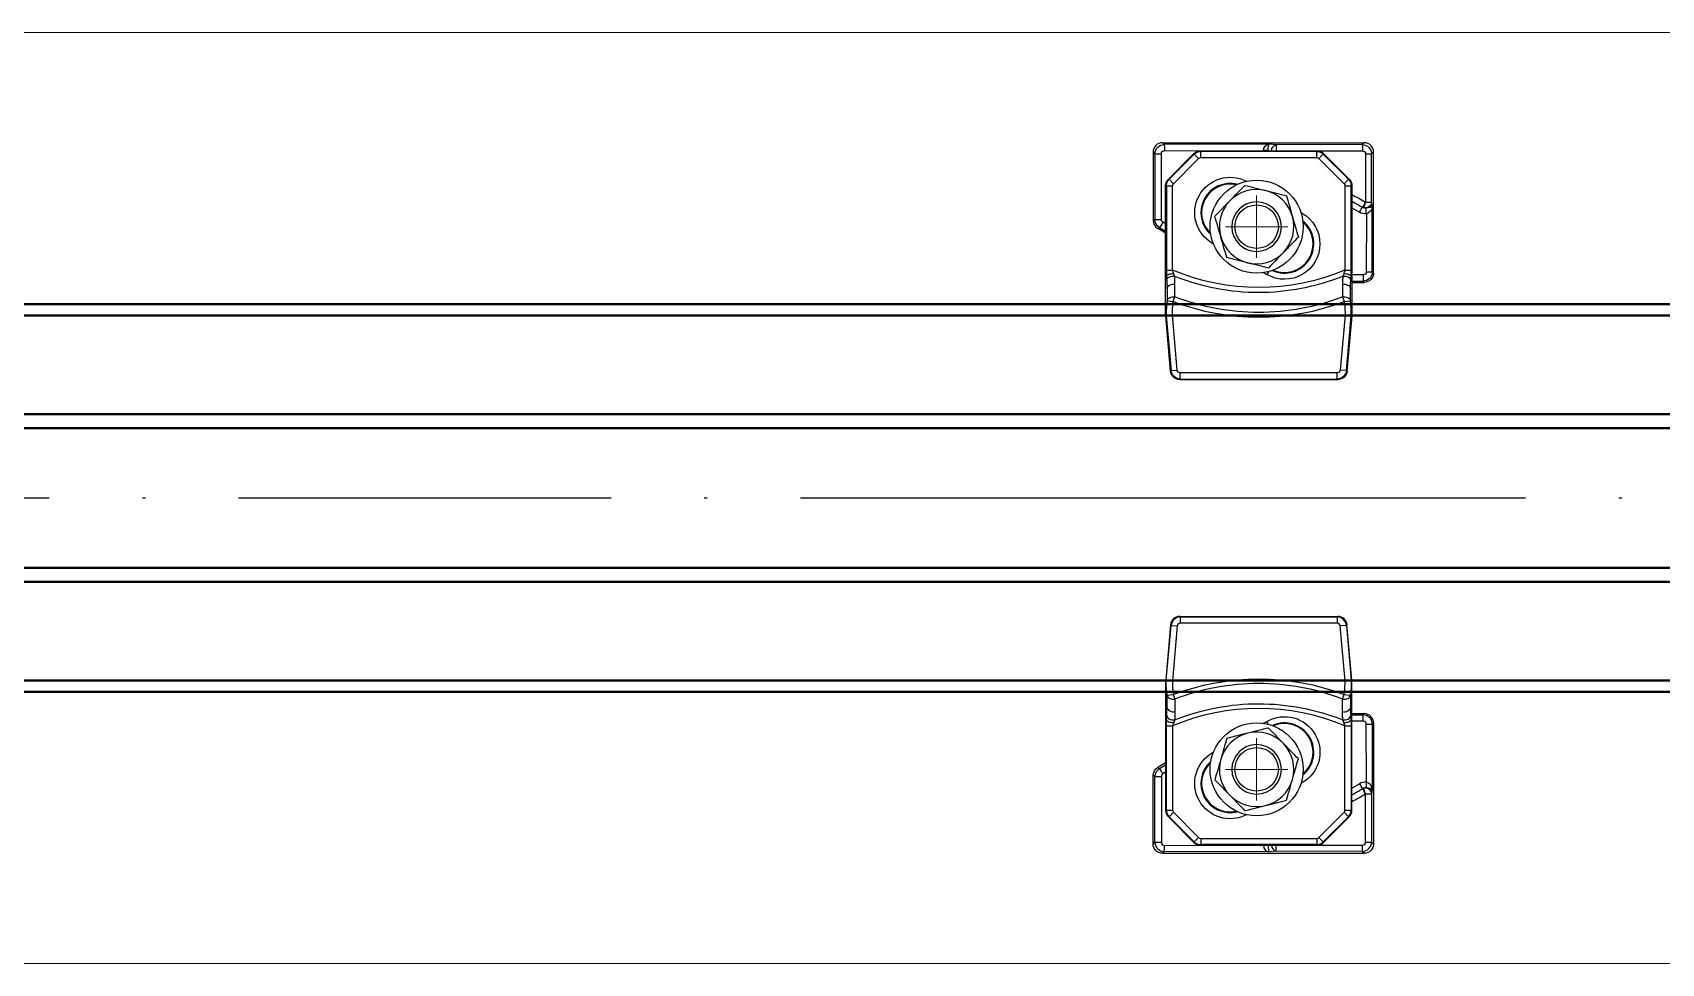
# Model space of a CAD drawing. Header units: centimetres. Extents: x 470464 to 524273, y 49611 to 59074.
# Drawn here: x 489092.3 to 489144.8, y 54392.6 to 54422.6 of the extents above; entities that cross this region are included whole.
import ezdxf

# ---------------------------------------------------------------- set-up
doc = ezdxf.new("R2010")
doc.units = ezdxf.units.CM
doc.header["$MEASUREMENT"] = 0
for name, pattern in [('1244_Aselsan_MIUM_3000$0$ACAD_ISO10W100', [18, 12, -3, 0, -3]), ('ACAD_ISO08W100', [36, 24, -3, 6, -3]), ('CHAIN', [0.3543, 0.2362, -0.0295, 0.0591, -0.0295]), ('XKITLINE00', [0])]:
    doc.linetypes.add(name, pattern=pattern)
for name, color, linetype, lineweight in [('1', 7, 'Continuous', 25), ('AAA_EKSEN', 1, 'ACAD_ISO08W100', 9), ('S-COLS-CONC', 4, 'Continuous', 40)]:
    doc.layers.add(name, color=color, linetype=linetype, lineweight=lineweight)

# ---------------------------------------------------------------- blocks, each defined once
blk = doc.blocks.new('K')
at = {"color": 2, "linetype": 'XKITLINE00', "lineweight": 0}
for p, q in [((487399.746, 45922.563), (489128.412, 45922.563)), ((489128.412, 45922.563), (489199.746, 45922.563)), ((487399.746, 45892.563), (489128.412, 45892.563)), ((489128.412, 45892.563), (489199.746, 45892.563))]:
    blk.add_line(p, q, dxfattribs=at)
at = {"color": 2, "linetype": '1244_Aselsan_MIUM_3000$0$ACAD_ISO10W100'}
for p, q in [((485623.746, 45907.563), (489128.412, 45907.563)), ((489128.412, 45907.563), (489228.2, 45907.563))]:
    blk.add_line(p, q, dxfattribs=at)
at = {"layer": '1', "color": 2, "linetype": 'Continuous'}
for p, q in [((489128.412, 45918.714), (489128.47, 45918.655)), ((489128.412, 45918.714), (489128.412, 45916.504)), ((489128.711, 45919.013), (489135.213, 45919.013)), ((489128.769, 45918.955), (489128.711, 45919.013)), ((489132.145, 45918.965), (489128.769, 45918.955)), ((489128.776, 45918.756), (489131.963, 45918.766)), ((489128.902, 45917.843), (489129.726, 45918.667)), ((489129.726, 45918.668), (489129.736, 45918.645)), ((489129.947, 45918.732), (489129.938, 45918.755)), ((489129.938, 45918.755), (489133.69, 45918.755)), ((489133.681, 45918.732), (489129.947, 45918.732)), ((489129.947, 45918.533), (489129.947, 45918.732)), ((489132.373, 45918.942), (489132.145, 45918.965)), ((489135.151, 45918.951), (489132.373, 45918.942)), ((489133.69, 45918.755), (489133.681, 45918.732)), ((489133.681, 45918.533), (489133.681, 45918.732)), ((489133.759, 45918.747), (489135.158, 45918.751)), ((489133.892, 45918.645), (489133.902, 45918.668)), ((489133.902, 45918.667), (489134.726, 45917.843)), ((489135.213, 45919.013), (489135.151, 45918.951)), ((489135.45, 45918.652), (489135.512, 45918.714)), ((489135.512, 45914.811), (489135.512, 45918.714)), ((489128.47, 45918.655), (489128.471, 45916.538)), ((489128.677, 45916.539), (489128.676, 45918.656)), ((489129.736, 45918.645), (489128.925, 45917.833)), ((489129.065, 45917.692), (489129.877, 45918.504)), ((489129.877, 45918.504), (489129.736, 45918.645)), ((489129.947, 45918.533), (489133.681, 45918.533)), ((489133.751, 45918.504), (489133.892, 45918.645)), ((489133.751, 45918.504), (489134.563, 45917.692)), ((489134.703, 45917.833), (489133.892, 45918.645)), ((489135.258, 45918.652), (489135.258, 45917.094)), ((489135.258, 45918.652), (489135.45, 45918.652)), ((489135.45, 45917.094), (489135.45, 45918.652)), ((489128.814, 45917.631), (489128.837, 45917.622)), ((489128.814, 45914.709), (489128.814, 45917.631)), ((489128.837, 45917.622), (489128.837, 45914.908)), ((489128.837, 45917.622), (489129.036, 45917.622)), ((489128.925, 45917.833), (489128.902, 45917.843)), ((489129.065, 45917.692), (489128.925, 45917.833)), ((489129.036, 45914.908), (489129.036, 45917.622)), ((489134.563, 45917.692), (489134.703, 45917.833)), ((489134.592, 45917.622), (489134.791, 45917.622)), ((489134.592, 45917.622), (489134.592, 45914.908)), ((489134.726, 45917.843), (489134.703, 45917.833)), ((489134.791, 45917.622), (489134.814, 45917.631)), ((489134.791, 45914.908), (489134.791, 45917.622)), ((489134.814, 45917.631), (489134.814, 45914.709)), ((489135.258, 45917.094), (489135.45, 45917.094)), ((489135.473, 45916.976), (489135.45, 45917.094)), ((489133.212, 45916.744), (489133.174, 45916.766)), ((489133.191, 45916.708), (489133.212, 45916.744)), ((489134.814, 45916.911), (489135.059, 45916.771)), ((489135.281, 45916.72), (489135.28, 45914.852)), ((489135.472, 45914.851), (489135.473, 45916.976)), ((489128.471, 45916.538), (489128.412, 45916.504)), ((489128.561, 45916.246), (489128.619, 45916.28)), ((489128.814, 45916.099), (489128.561, 45916.246)), ((489128.619, 45916.28), (489128.814, 45916.166)), ((489128.814, 45916.402), (489128.727, 45916.453)), ((489130.324, 45915.767), (489130.338, 45915.79)), ((489130.324, 45915.767), (489130.353, 45915.751)), ((489128.841, 45914.709), (489128.814, 45914.709)), ((489128.837, 45914.908), (489129.036, 45914.908)), ((489131.968, 45914.824), (489132.075, 45914.762)), ((489132.129, 45914.857), (489132.075, 45914.762)), ((489134.592, 45914.908), (489134.791, 45914.908)), ((489134.787, 45914.709), (489134.814, 45914.709)), ((489135.18, 45914.753), (489134.814, 45914.754)), ((489134.814, 45914.554), (489135.173, 45914.553)), ((489134.814, 45914.513), (489135.213, 45914.513)), ((489135.173, 45914.553), (489135.213, 45914.513)), ((489135.512, 45914.811), (489135.472, 45914.851)), ((489128.814, 45913.826), (489128.814, 45914.326)), ((489128.86, 45914.321), (489128.814, 45914.326)), ((489129.057, 45913.899), (489129.112, 45914.044)), ((489134.516, 45914.044), (489134.571, 45913.899)), ((489134.768, 45914.321), (489134.814, 45914.326)), ((489134.814, 45914.326), (489134.814, 45913.826)), ((489128.848, 45913.822), (489128.814, 45913.826)), ((489128.971, 45911.651), (489128.815, 45913.432)), ((489128.833, 45913.46), (489129.032, 45913.459)), ((489128.834, 45913.433), (489129.033, 45913.45)), ((489128.834, 45913.433), (489128.988, 45911.67)), ((489128.859, 45913.92), (489128.848, 45913.822)), ((489128.848, 45913.822), (489129.047, 45913.802)), ((489128.859, 45913.92), (489129.057, 45913.899)), ((489129.187, 45911.687), (489129.033, 45913.45)), ((489129.047, 45913.802), (489129.057, 45913.899)), ((489134.595, 45913.45), (489134.441, 45911.687)), ((489134.571, 45913.899), (489134.769, 45913.92)), ((489134.571, 45913.899), (489134.581, 45913.802)), ((489134.581, 45913.802), (489134.78, 45913.822)), ((489134.794, 45913.433), (489134.595, 45913.45)), ((489134.596, 45913.459), (489134.795, 45913.46)), ((489134.64, 45911.67), (489134.794, 45913.433)), ((489134.813, 45913.432), (489134.657, 45911.651)), ((489134.78, 45913.822), (489134.769, 45913.92)), ((489134.78, 45913.822), (489134.814, 45913.826)), ((489128.988, 45911.67), (489128.971, 45911.651)), ((489128.988, 45911.67), (489129.187, 45911.687)), ((489129.269, 45911.378), (489129.286, 45911.397)), ((489129.269, 45911.378), (489134.359, 45911.378)), ((489134.342, 45911.596), (489129.286, 45911.596)), ((489129.286, 45911.397), (489129.286, 45911.596)), ((489129.286, 45911.397), (489134.342, 45911.397)), ((489134.342, 45911.397), (489134.342, 45911.596)), ((489134.342, 45911.397), (489134.359, 45911.378)), ((489134.64, 45911.67), (489134.441, 45911.687)), ((489134.657, 45911.651), (489134.64, 45911.67)), ((489128.971, 45903.474), (489128.815, 45901.693)), ((489128.834, 45901.692), (489128.988, 45903.455)), ((489128.988, 45903.455), (489128.971, 45903.474)), ((489128.988, 45903.455), (489129.187, 45903.438)), ((489129.269, 45903.747), (489129.286, 45903.728)), ((489129.269, 45903.747), (489134.359, 45903.747)), ((489129.286, 45903.728), (489129.286, 45903.529)), ((489129.286, 45903.728), (489134.342, 45903.728)), ((489134.342, 45903.529), (489129.286, 45903.529)), ((489134.342, 45903.728), (489134.359, 45903.747)), ((489134.342, 45903.728), (489134.342, 45903.529)), ((489134.64, 45903.455), (489134.441, 45903.438)), ((489134.657, 45903.474), (489134.64, 45903.455)), ((489134.64, 45903.455), (489134.794, 45901.692)), ((489134.813, 45901.693), (489134.657, 45903.474)), ((489129.187, 45903.438), (489129.033, 45901.675)), ((489134.595, 45901.675), (489134.441, 45903.438)), ((489128.833, 45901.665), (489129.032, 45901.666)), ((489128.834, 45901.692), (489129.033, 45901.675)), ((489134.794, 45901.692), (489134.595, 45901.675)), ((489134.596, 45901.666), (489134.795, 45901.665)), ((489128.848, 45901.303), (489128.814, 45901.299)), ((489128.814, 45901.299), (489128.814, 45900.799)), ((489128.848, 45901.303), (489129.047, 45901.323)), ((489128.859, 45901.205), (489128.848, 45901.303)), ((489128.859, 45901.205), (489129.057, 45901.226)), ((489129.047, 45901.323), (489129.057, 45901.226)), ((489129.057, 45901.226), (489129.112, 45901.081)), ((489134.516, 45901.081), (489134.571, 45901.226)), ((489134.571, 45901.226), (489134.581, 45901.323)), ((489134.571, 45901.226), (489134.769, 45901.205)), ((489134.581, 45901.323), (489134.78, 45901.303)), ((489134.78, 45901.303), (489134.769, 45901.205)), ((489134.78, 45901.303), (489134.814, 45901.299)), ((489134.814, 45900.799), (489134.814, 45901.299)), ((489128.86, 45900.804), (489128.814, 45900.799)), ((489128.814, 45900.416), (489128.814, 45897.494)), ((489128.841, 45900.416), (489128.814, 45900.416)), ((489131.968, 45900.301), (489132.075, 45900.363)), ((489132.129, 45900.268), (489132.075, 45900.363)), ((489134.768, 45900.804), (489134.814, 45900.799)), ((489134.787, 45900.416), (489134.814, 45900.416)), ((489134.814, 45900.613), (489135.213, 45900.613)), ((489134.814, 45900.571), (489135.173, 45900.573)), ((489134.814, 45897.494), (489134.814, 45900.416)), ((489135.18, 45900.372), (489134.814, 45900.371)), ((489135.173, 45900.573), (489135.213, 45900.613)), ((489135.512, 45900.314), (489135.472, 45900.274)), ((489135.512, 45900.314), (489135.512, 45896.411)), ((489128.837, 45897.503), (489128.837, 45900.217)), ((489128.837, 45900.217), (489129.036, 45900.217)), ((489129.036, 45900.217), (489129.036, 45897.503)), ((489134.592, 45900.217), (489134.791, 45900.217)), ((489134.592, 45897.503), (489134.592, 45900.217)), ((489134.791, 45900.217), (489134.791, 45897.503)), ((489135.281, 45898.405), (489135.28, 45900.273)), ((489135.472, 45900.274), (489135.473, 45898.149)), ((489130.324, 45899.358), (489130.353, 45899.374)), ((489130.324, 45899.358), (489130.338, 45899.335)), ((489128.814, 45899.026), (489128.561, 45898.879)), ((489128.561, 45898.879), (489128.619, 45898.845)), ((489128.619, 45898.845), (489128.814, 45898.959)), ((489128.814, 45898.723), (489128.727, 45898.672)), ((489128.471, 45898.587), (489128.412, 45898.621)), ((489128.412, 45896.411), (489128.412, 45898.621)), ((489128.47, 45896.47), (489128.471, 45898.587)), ((489128.677, 45898.586), (489128.676, 45896.469)), ((489133.212, 45898.381), (489133.174, 45898.359)), ((489133.191, 45898.418), (489133.212, 45898.381)), ((489134.814, 45898.214), (489135.059, 45898.354)), ((489135.258, 45898.031), (489135.45, 45898.031)), ((489135.258, 45896.473), (489135.258, 45898.031)), ((489135.473, 45898.149), (489135.45, 45898.031)), ((489135.45, 45898.031), (489135.45, 45896.473)), ((489128.814, 45897.494), (489128.837, 45897.503)), ((489128.837, 45897.503), (489129.036, 45897.503)), ((489128.925, 45897.292), (489128.902, 45897.282)), ((489128.902, 45897.282), (489129.726, 45896.458)), ((489129.065, 45897.433), (489128.925, 45897.292)), ((489129.736, 45896.48), (489128.925, 45897.292)), ((489129.065, 45897.433), (489129.877, 45896.621)), ((489133.751, 45896.621), (489134.563, 45897.433)), ((489134.703, 45897.292), (489133.892, 45896.48)), ((489133.902, 45896.458), (489134.726, 45897.282)), ((489134.563, 45897.433), (489134.703, 45897.292)), ((489134.592, 45897.503), (489134.791, 45897.503)), ((489134.726, 45897.282), (489134.703, 45897.292)), ((489134.791, 45897.503), (489134.814, 45897.494)), ((489128.412, 45896.411), (489128.47, 45896.47)), ((489128.769, 45896.17), (489128.711, 45896.113)), ((489128.711, 45896.113), (489135.213, 45896.113)), ((489132.145, 45896.16), (489128.769, 45896.17)), ((489128.776, 45896.369), (489131.963, 45896.359)), ((489129.726, 45896.457), (489129.736, 45896.48)), ((489129.877, 45896.621), (489129.736, 45896.48)), ((489129.947, 45896.393), (489129.938, 45896.37)), ((489129.938, 45896.37), (489133.69, 45896.37)), ((489129.947, 45896.592), (489133.681, 45896.592)), ((489129.947, 45896.592), (489129.947, 45896.393)), ((489133.681, 45896.393), (489129.947, 45896.393)), ((489132.373, 45896.183), (489132.145, 45896.16)), ((489135.151, 45896.174), (489132.373, 45896.183)), ((489133.681, 45896.592), (489133.681, 45896.393)), ((489133.69, 45896.37), (489133.681, 45896.393)), ((489133.751, 45896.621), (489133.892, 45896.48)), ((489133.759, 45896.378), (489135.158, 45896.374)), ((489133.892, 45896.48), (489133.902, 45896.457)), ((489135.213, 45896.113), (489135.151, 45896.174)), ((489135.258, 45896.473), (489135.45, 45896.473)), ((489135.45, 45896.473), (489135.512, 45896.411))]:
    blk.add_line(p, q, dxfattribs=at)
for centre, radius in [((489131.746, 45916.307), 1.5), ((489131.746, 45916.307), 0.7), ((489131.746, 45898.818), 1.5), ((489131.746, 45898.818), 0.7)]:
    blk.add_circle(centre, radius, dxfattribs=at)
at = {"layer": '1', "color": 2, "linetype": 'Continuous', "extrusion": (0, 0, -1)}
for centre in [(-489131.746, 45916.307), (-489131.746, 45898.818)]:
    blk.add_circle(centre, 0.8, dxfattribs=at)
for centre, start, end in [((-489130.893, 45916.758), 299.8539, 117.4717), ((-489132.644, 45915.753), 119.8539, 299.8539), ((-489132.644, 45899.372), 60.1461, 240.1461), ((-489130.893, 45898.367), 242.5283, 60.1461)]:
    blk.add_arc(centre, 1.142, start, end, dxfattribs=at)
at = {"layer": '1', "color": 2, "linetype": 'Continuous'}
for centre, radius, start, end in [((489130.893, 45916.758), 0.943, 75.8258, 228.463), ((489130.893, 45916.758), 0.92, 77.6089, 226.677), ((489131.746, 45916.307), 1.2, 136, 196), ((489131.746, 45916.307), 1.2, 76, 136), ((489131.746, 45916.307), 1.2, 16, 76), ((489131.746, 45916.307), 1.2, 316, 16), ((489132.644, 45915.753), 0.943, 245.4674, 51.1742), ((489132.644, 45915.753), 0.92, 246.9271, 49.7145), ((489131.746, 45916.307), 1.2, 196, 256), ((489131.746, 45916.307), 1.2, 256, 316), ((489132.644, 45899.372), 0.943, 308.8258, 114.5326), ((489131.746, 45898.818), 1.2, 104, 164), ((489131.746, 45898.818), 1.2, 44, 104), ((489132.644, 45899.372), 0.92, 310.2855, 113.0729), ((489131.746, 45898.818), 1.2, 344, 44), ((489130.893, 45898.367), 0.943, 131.537, 284.1742), ((489130.893, 45898.367), 0.92, 133.323, 282.3911), ((489131.746, 45898.818), 1.2, 164, 224), ((489131.746, 45898.818), 1.2, 284, 344), ((489131.746, 45898.818), 1.2, 224, 284)]:
    blk.add_arc(centre, radius, start, end, dxfattribs=at)
for centre, major_axis, ratio, start_param, end_param in [((489128.713, 45918.711), (-0.214, 0.214), 0.992433, 5.501585, 7.064785), ((489135.211, 45918.711), (-0.214, -0.214), 0.992433, 2.359993, 3.923193), ((489128.713, 45916.506), (-0.261, -0.15), 0.994945, 5.763279, 6.803091), ((489131.814, 45922.456), (0, -9.067), 0.918737, 5.945855, 6.620515), ((489129.27, 45903.446), (-0.204, 0.222), 0.995811, 5.544902, 7.021469), ((489129.287, 45903.428), (-0.221, -0.203), 0.997694, 3.974105, 5.450673), ((489129.287, 45903.428), (0.068, -0.0742), 0.993033, 2.403309, 3.879876), ((489134.341, 45903.428), (-0.221, 0.203), 0.997694, 3.974105, 5.450673), ((489134.341, 45903.428), (-0.068, -0.0742), 0.993033, 2.403309, 3.879876), ((489134.358, 45903.446), (-0.204, -0.222), 0.995811, 2.403309, 3.879876), ((489129.057, 45901.226), (-0.2, -0.001), 0.752836, 0.132804, 1.847295), ((489131.814, 45892.376), (0, 8.405), 0.918737, 5.915201, 6.65117), ((489134.571, 45901.226), (-0.2, 0.001), 0.752836, 1.294298, 3.008789), ((489129.04, 45900.416), (-0.2, 0.008), 0.422896, 0.096328, 1.761115), ((489129.047, 45900.557), (-0.199, 0.014), 0.74106, 0.130215, 1.915333), ((489129.059, 45900.825), (-0.2, -0.001), 0.752479, 0.132721, 1.852962), ((489134.569, 45900.825), (-0.2, 0.001), 0.752479, 1.288631, 3.008872), ((489134.581, 45900.557), (-0.199, -0.014), 0.74106, 1.22626, 3.011378), ((489134.588, 45900.416), (-0.2, -0.008), 0.422896, 1.380478, 3.045264), ((489135.173, 45900.373), (-0.001, 0.2), 0.034627, 4.708031, 6.195866), ((489135.172, 45900.273), (-0.267, 0.138), 0.998031, 3.623062, 5.186262), ((489135.179, 45900.272), (-0.0819, -0.0592), 0.989251, 2.52068, 4.08388), ((489135.211, 45900.311), (-0.214, -0.214), 0.992433, 2.359993, 3.923193), ((489135.273, 45900.274), (0.2, 0), 0.004269, 4.747034, 6.195918), ((489128.77, 45898.586), (-0.128, -0.271), 0.997202, 4.110755, 5.150568), ((489128.72, 45898.673), (-0.101, 0.173), 0.027764, 4.691233, 6.195885), ((489128.67, 45898.587), (-0.2, 0), 0.004243, 0.087267, 1.605444), ((489128.777, 45898.586), (-0.0667, 0.0748), 0.997721, 6.084759, 7.124571), ((489135.232, 45897.968), (-0.115, -0.426), 0.905428, 3.310168, 3.875491), ((489135.066, 45898.353), (-0.099, 0.174), 0.027964, 1.549906, 2.758993), ((489135.239, 45897.967), (-0.061, -0.253), 0.768803, 3.289543, 3.701099), ((489135.251, 45898.031), (-0.196, 0.038), 0.907507, 3.350606, 5.211047), ((489135.251, 45898.031), (-0.071, 0.187), 0.032625, 4.699988, 5.905162), ((489135.288, 45898.405), (0.016, 0.199), 0.034866, 1.569261, 2.70958), ((489135.274, 45898.149), (-0.201, 0.012), 0.369521, 3.302192, 4.751077), ((489135.274, 45898.149), (-0.042, 0.256), 0.76271, 4.58737, 6.036255), ((489082.003, 45868.006), (-148.546, -84.96), 0.001169, 1.933599, 1.936064), ((489082.009, 45868.005), (-148.541, -84.962), 0.002337, 1.9329, 1.936067), ((489135.246, 45898.029), (-0.099, 0.174), 0.030283, 4.695034, 5.900559), ((489129.115, 45897.494), (-0.278, -0.115), 0.997326, 5.892062, 6.674309), ((489129.137, 45897.503), (-0.115, 0.277), 0.998522, 1.179673, 1.96192), ((489129.137, 45897.503), (-0.0928, -0.0384), 0.995546, 5.892062, 6.674309), ((489134.491, 45897.503), (0.0928, -0.0384), 0.995546, 5.892062, 6.674309), ((489134.491, 45897.503), (-0.115, -0.277), 0.998522, 1.179673, 1.96192), ((489134.513, 45897.494), (-0.278, 0.115), 0.997326, 2.750469, 3.532716), ((489128.669, 45896.47), (-0.2, 0), 0.004243, 0.087267, 1.605444), ((489128.769, 45896.47), (-0.175, 0.243), 0.996422, 0.949848, 2.513048), ((489128.776, 45896.469), (-0.0469, -0.0889), 0.994028, 5.200197, 6.763397), ((489128.769, 45896.37), (-0.001, -0.2), 0.034652, 0.087319, 1.566648), ((489129.939, 45896.671), (-0.115, -0.278), 0.997326, 5.892062, 6.674309), ((489129.948, 45896.692), (-0.277, 0.115), 0.998522, 1.179673, 1.96192), ((489129.948, 45896.692), (0.0384, 0.0928), 0.995546, 2.750469, 3.532716), ((489132.481, 45896.394), (-0.516, -0.056), 0.770786, 6.203754, 6.230389), ((489131.97, 45896.358), (-0.2, -0.008), 0.005639, 3.866293, 4.746837), ((489132.145, 45896.359), (-0.076, 0.188), 0.878606, 1.230281, 2.70961), ((489132.145, 45896.359), (-0.003, 0.201), 0.124494, 1.540952, 3.020281), ((489132.373, 45896.382), (0.02, -0.199), 0.74823, 4.69971, 6.151435), ((489132.373, 45896.382), (0.001, 0.2), 0.034899, 3.228912, 4.651252), ((489133.68, 45896.692), (0.0384, -0.0928), 0.995546, 5.892062, 6.674309), ((489133.68, 45896.692), (-0.277, -0.115), 0.998522, 1.179673, 1.96192), ((489133.689, 45896.671), (-0.115, 0.278), 0.997326, 2.750469, 3.532716), ((489135.15, 45896.474), (-0.266, -0.139), 0.998207, 1.09196, 2.65516), ((489135.151, 45896.374), (0.001, 0.2), 0.034899, 3.228912, 4.712496), ((489135.157, 45896.474), (-0.0807, 0.0609), 0.988978, 2.219923, 3.783123)]:
    blk.add_ellipse(centre, major_axis=major_axis, ratio=ratio, start_param=start_param, end_param=end_param, dxfattribs=at)
at = {"layer": '1', "color": 2, "linetype": 'Continuous', "extrusion": (0, 0, -1)}
for centre, major_axis, ratio, start_param, end_param in [((489128.769, 45918.655), (-0.175, -0.243), 0.996422, 0.949848, 2.513048), ((489128.776, 45918.656), (-0.0469, 0.0889), 0.994028, 5.200197, 6.763397), ((489128.769, 45918.755), (-0.001, 0.2), 0.034652, 0.087319, 1.566648), ((489129.939, 45918.455), (-0.115, 0.278), 0.997326, 5.892062, 6.674309), ((489129.948, 45918.433), (-0.277, -0.115), 0.998522, 1.179673, 1.96192), ((489132.145, 45918.766), (-0.076, -0.188), 0.878606, 1.230281, 2.70961), ((489131.97, 45918.767), (-0.2, 0.008), 0.005639, 3.866293, 4.746837), ((489132.481, 45918.731), (-0.516, 0.056), 0.770786, 6.203754, 6.230389), ((489132.145, 45918.766), (-0.003, -0.201), 0.124494, 1.540952, 3.020281), ((489132.373, 45918.743), (0.02, 0.199), 0.74823, 4.69971, 6.151435), ((489132.373, 45918.743), (0.001, -0.2), 0.034899, 3.228912, 4.651252), ((489133.68, 45918.433), (-0.277, 0.115), 0.998522, 1.179673, 1.96192), ((489133.689, 45918.455), (-0.115, -0.278), 0.997326, 2.750469, 3.532716), ((489135.15, 45918.651), (-0.266, 0.139), 0.998207, 1.09196, 2.65516), ((489135.151, 45918.751), (0.001, -0.2), 0.034899, 3.228912, 4.712496), ((489135.157, 45918.651), (-0.0807, -0.0609), 0.988978, 2.219923, 3.783123), ((489128.669, 45918.655), (-0.2, 0), 0.004243, 0.087267, 1.605444), ((489129.948, 45918.433), (0.0384, -0.0928), 0.995546, 2.750469, 3.532716), ((489133.68, 45918.433), (0.0384, 0.0928), 0.995546, 5.892062, 6.674309), ((489129.115, 45917.631), (-0.278, 0.115), 0.997326, 5.892062, 6.674309), ((489129.137, 45917.622), (-0.115, -0.277), 0.998522, 1.179673, 1.96192), ((489129.137, 45917.622), (-0.0928, 0.0384), 0.995546, 5.892062, 6.674309), ((489134.491, 45917.622), (0.0928, 0.0384), 0.995546, 5.892062, 6.674309), ((489134.491, 45917.622), (-0.115, 0.277), 0.998522, 1.179673, 1.96192), ((489134.513, 45917.631), (-0.278, -0.115), 0.997326, 2.750469, 3.532716), ((489082.009, 45947.12), (-148.541, 84.962), 0.002337, 1.9329, 1.936067), ((489082.003, 45947.119), (-148.546, 84.96), 0.001169, 1.933599, 1.936064), ((489135.246, 45917.096), (-0.099, -0.174), 0.030283, 4.695034, 5.900559), ((489135.251, 45917.094), (-0.196, -0.038), 0.907507, 3.350606, 5.211047), ((489135.251, 45917.094), (-0.071, -0.187), 0.032625, 4.699988, 5.905162), ((489135.066, 45916.772), (-0.099, -0.174), 0.027964, 1.549906, 2.758993), ((489135.232, 45917.157), (-0.115, 0.426), 0.905428, 3.310168, 3.875491), ((489135.239, 45917.158), (-0.061, 0.253), 0.768803, 3.289543, 3.701099), ((489135.274, 45916.976), (-0.201, -0.012), 0.369521, 3.302192, 4.751077), ((489135.288, 45916.72), (0.016, -0.199), 0.034866, 1.569261, 2.70958), ((489135.274, 45916.976), (-0.042, -0.256), 0.76271, 4.58737, 6.036255), ((489128.67, 45916.538), (-0.2, 0), 0.004243, 0.087267, 1.605444), ((489128.77, 45916.539), (-0.128, 0.271), 0.997202, 4.110755, 5.150568), ((489128.72, 45916.452), (-0.101, -0.173), 0.027764, 4.691233, 6.195885), ((489128.777, 45916.539), (-0.0667, -0.0748), 0.997721, 6.084759, 7.124571), ((489129.04, 45914.709), (-0.2, -0.008), 0.422896, 0.096328, 1.761115), ((489129.047, 45914.568), (-0.199, -0.014), 0.74106, 0.130215, 1.915333), ((489131.814, 45922.75), (0, -8.405), 0.918737, 5.915201, 6.65117), ((489134.581, 45914.568), (-0.199, 0.014), 0.74106, 1.22626, 3.011378), ((489134.588, 45914.709), (-0.2, 0.008), 0.422896, 1.380478, 3.045264), ((489135.172, 45914.852), (-0.267, -0.138), 0.998031, 3.623062, 5.186262), ((489135.173, 45914.752), (-0.001, -0.2), 0.034627, 4.708031, 6.195866), ((489135.179, 45914.853), (-0.0819, 0.0592), 0.989251, 2.52068, 4.08388), ((489135.211, 45914.814), (-0.214, 0.214), 0.992433, 2.359993, 3.923193), ((489135.273, 45914.851), (0.2, 0), 0.004269, 4.747034, 6.195918), ((489129.057, 45913.899), (-0.2, 0.001), 0.752836, 0.132804, 1.847295), ((489129.059, 45914.3), (-0.2, 0.001), 0.752479, 0.132721, 1.852962), ((489134.569, 45914.3), (-0.2, -0.001), 0.752479, 1.288631, 3.008872), ((489134.571, 45913.899), (-0.2, -0.001), 0.752836, 1.294298, 3.008789), ((489129.27, 45911.679), (-0.204, -0.222), 0.995811, 5.544902, 7.021469), ((489129.287, 45911.697), (-0.221, 0.203), 0.997694, 3.974105, 5.450673), ((489129.287, 45911.697), (0.068, 0.0742), 0.993033, 2.403309, 3.879876), ((489134.341, 45911.697), (-0.068, 0.0742), 0.993033, 2.403309, 3.879876), ((489134.341, 45911.697), (-0.221, -0.203), 0.997694, 3.974105, 5.450673), ((489134.358, 45911.679), (-0.204, 0.222), 0.995811, 2.403309, 3.879876), ((489131.814, 45892.669), (0, 9.067), 0.918737, 5.945855, 6.620515), ((489128.713, 45898.619), (-0.261, 0.15), 0.994945, 5.763279, 6.803091), ((489128.713, 45896.414), (-0.214, -0.214), 0.992433, 5.501585, 7.064785), ((489135.211, 45896.414), (-0.214, 0.214), 0.992433, 2.359993, 3.923193)]:
    blk.add_ellipse(centre, major_axis=major_axis, ratio=ratio, start_param=start_param, end_param=end_param, dxfattribs=at)
at = {"layer": '1', "color": 2, "linetype": 'Continuous'}
for points, weights in [([(489129.726, 45918.667), (489129.726, 45918.668), (489129.726, 45918.668)], [0.500000032004, 0.499999967996, 0.500000032004]), ([(489129.938, 45918.755), (489129.938, 45918.755), (489129.938, 45918.755)], [0.500000031722, 0.499999968278, 0.500000031722]), ([(489133.69, 45918.755), (489133.69, 45918.755), (489133.69, 45918.755)], [0.500000031229, 0.499999968771, 0.500000031229]), ([(489133.902, 45918.668), (489133.902, 45918.668), (489133.902, 45918.667)], [0.500000031836, 0.499999968164, 0.500000031836]), ([(489128.814, 45917.631), (489128.814, 45917.631), (489128.814, 45917.631)], [0.500000031564, 0.499999968436, 0.500000031564]), ([(489128.902, 45917.843), (489128.902, 45917.843), (489128.902, 45917.843)], [0.500000032286, 0.499999967714, 0.500000032286]), ([(489134.726, 45917.843), (489134.726, 45917.843), (489134.726, 45917.843)], [0.500000031966, 0.499999968034, 0.500000031966]), ([(489134.814, 45917.631), (489134.814, 45917.631), (489134.814, 45917.631)], [0.500000031519, 0.499999968481, 0.500000031519]), ([(489128.971, 45911.651), (489128.971, 45911.651), (489128.971, 45911.651)], [0.500000154951, 0.499999845049, 0.500000154951]), ([(489129.269, 45911.378), (489129.269, 45911.378), (489129.269, 45911.378)], [0.500000154953, 0.499999845047, 0.500000154953]), ([(489134.359, 45911.378), (489134.359, 45911.378), (489134.359, 45911.378)], [0.500000154938, 0.499999845062, 0.500000154938]), ([(489134.657, 45911.651), (489134.657, 45911.651), (489134.657, 45911.651)], [0.500000154962, 0.499999845038, 0.500000154962]), ([(489128.971, 45903.474), (489128.971, 45903.474), (489128.971, 45903.474)], [0.500000154951, 0.499999845049, 0.500000154951]), ([(489129.269, 45903.747), (489129.269, 45903.747), (489129.269, 45903.747)], [0.500000154953, 0.499999845047, 0.500000154953]), ([(489134.359, 45903.747), (489134.359, 45903.747), (489134.359, 45903.747)], [0.500000154938, 0.499999845062, 0.500000154938]), ([(489134.657, 45903.474), (489134.657, 45903.474), (489134.657, 45903.474)], [0.500000154962, 0.499999845038, 0.500000154962]), ([(489128.814, 45897.494), (489128.814, 45897.494), (489128.814, 45897.494)], [0.500000031564, 0.499999968436, 0.500000031564]), ([(489128.902, 45897.282), (489128.902, 45897.282), (489128.902, 45897.282)], [0.500000032286, 0.499999967714, 0.500000032286]), ([(489134.726, 45897.282), (489134.726, 45897.282), (489134.726, 45897.282)], [0.500000031966, 0.499999968034, 0.500000031966]), ([(489134.814, 45897.494), (489134.814, 45897.494), (489134.814, 45897.494)], [0.500000031519, 0.499999968481, 0.500000031519]), ([(489129.726, 45896.458), (489129.726, 45896.457), (489129.726, 45896.457)], [0.500000032004, 0.499999967996, 0.500000032004]), ([(489129.938, 45896.37), (489129.938, 45896.37), (489129.938, 45896.37)], [0.500000031722, 0.499999968278, 0.500000031722]), ([(489133.69, 45896.37), (489133.69, 45896.37), (489133.69, 45896.37)], [0.500000031229, 0.499999968771, 0.500000031229]), ([(489133.902, 45896.457), (489133.902, 45896.457), (489133.902, 45896.458)], [0.500000031836, 0.499999968164, 0.500000031836])]:
    blk.add_rational_spline(points, weights, degree=2, dxfattribs=at)
for points in [[(489130.882, 45917.141), (489131.051, 45917.315), (489131.214, 45917.485), (489131.364, 45917.639)], [(489132.036, 45917.472), (489132.271, 45917.413), (489132.5, 45917.356), (489132.708, 45917.304)], [(489135.258, 45917.094), (489135.256, 45917.094), (489135.255, 45917.095), (489135.253, 45917.096)], [(489130.592, 45915.976), (489130.525, 45916.209), (489130.46, 45916.436), (489130.401, 45916.642)], [(489132.899, 45916.638), (489132.966, 45916.405), (489133.031, 45916.179), (489133.09, 45915.972)], [(489135.156, 45916.934), (489135.166, 45916.928), (489135.177, 45916.923), (489135.187, 45916.919)], [(489131.455, 45915.143), (489131.221, 45915.201), (489130.992, 45915.258), (489130.783, 45915.31)], [(489132.609, 45915.474), (489132.441, 45915.3), (489132.277, 45915.13), (489132.128, 45914.975)], [(489134.787, 45914.709), (489134.79, 45914.771), (489134.791, 45914.838), (489134.791, 45914.908)], [(489128.86, 45914.321), (489128.86, 45914.187), (489128.859, 45914.054), (489128.859, 45913.92)], [(489134.769, 45913.92), (489134.769, 45914.054), (489134.768, 45914.187), (489134.768, 45914.321)], [(489128.833, 45913.46), (489128.827, 45913.46), (489128.82, 45913.459), (489128.814, 45913.459)], [(489128.814, 45913.459), (489128.814, 45913.459), (489128.814, 45913.458), (489128.814, 45913.458)], [(489128.814, 45913.458), (489128.814, 45913.45), (489128.814, 45913.441), (489128.815, 45913.433)], [(489128.815, 45913.433), (489128.815, 45913.432), (489128.815, 45913.432), (489128.815, 45913.432)], [(489128.833, 45913.46), (489128.833, 45913.451), (489128.833, 45913.442), (489128.834, 45913.433)], [(489129.033, 45913.45), (489129.032, 45913.453), (489129.032, 45913.456), (489129.032, 45913.459)], [(489134.596, 45913.459), (489134.596, 45913.456), (489134.596, 45913.453), (489134.595, 45913.45)], [(489134.794, 45913.433), (489134.795, 45913.442), (489134.795, 45913.451), (489134.795, 45913.46)], [(489134.794, 45913.433), (489134.8, 45913.433), (489134.807, 45913.432), (489134.813, 45913.432)], [(489134.814, 45913.459), (489134.808, 45913.459), (489134.801, 45913.46), (489134.795, 45913.46)], [(489134.813, 45913.433), (489134.814, 45913.441), (489134.814, 45913.45), (489134.814, 45913.458)], [(489134.813, 45913.432), (489134.813, 45913.432), (489134.813, 45913.432), (489134.813, 45913.433)], [(489134.814, 45913.458), (489134.814, 45913.458), (489134.814, 45913.459), (489134.814, 45913.459)], [(489128.814, 45901.667), (489128.814, 45901.675), (489128.814, 45901.684), (489128.815, 45901.693)], [(489128.814, 45901.666), (489128.814, 45901.666), (489128.814, 45901.667), (489128.814, 45901.667)], [(489128.833, 45901.665), (489128.827, 45901.665), (489128.82, 45901.666), (489128.814, 45901.666)], [(489128.815, 45901.693), (489128.815, 45901.693), (489128.815, 45901.693), (489128.815, 45901.693)], [(489128.833, 45901.665), (489128.833, 45901.674), (489128.833, 45901.683), (489128.834, 45901.692)], [(489129.033, 45901.675), (489129.032, 45901.672), (489129.032, 45901.669), (489129.032, 45901.666)], [(489134.596, 45901.666), (489134.596, 45901.669), (489134.596, 45901.672), (489134.595, 45901.675)], [(489134.794, 45901.692), (489134.8, 45901.692), (489134.807, 45901.693), (489134.813, 45901.693)], [(489134.794, 45901.692), (489134.795, 45901.683), (489134.795, 45901.674), (489134.795, 45901.665)], [(489134.814, 45901.666), (489134.808, 45901.666), (489134.801, 45901.665), (489134.795, 45901.665)], [(489134.813, 45901.693), (489134.814, 45901.684), (489134.814, 45901.675), (489134.814, 45901.667)], [(489134.813, 45901.693), (489134.813, 45901.693), (489134.813, 45901.693), (489134.813, 45901.693)], [(489134.814, 45901.667), (489134.814, 45901.667), (489134.814, 45901.666), (489134.814, 45901.666)], [(489128.86, 45900.804), (489128.86, 45900.938), (489128.859, 45901.071), (489128.859, 45901.205)], [(489134.769, 45901.205), (489134.769, 45901.071), (489134.768, 45900.938), (489134.768, 45900.804)], [(489134.787, 45900.416), (489134.79, 45900.354), (489134.791, 45900.287), (489134.791, 45900.217)], [(489131.455, 45899.982), (489131.221, 45899.924), (489130.992, 45899.867), (489130.783, 45899.815)], [(489132.609, 45899.651), (489132.441, 45899.825), (489132.277, 45899.995), (489132.128, 45900.15)], [(489130.592, 45899.149), (489130.525, 45898.916), (489130.46, 45898.689), (489130.401, 45898.483)], [(489132.899, 45898.487), (489132.966, 45898.72), (489133.031, 45898.946), (489133.09, 45899.153)], [(489135.156, 45898.191), (489135.166, 45898.197), (489135.177, 45898.202), (489135.187, 45898.206)], [(489130.882, 45897.984), (489131.051, 45897.81), (489131.214, 45897.64), (489131.364, 45897.486)], [(489132.036, 45897.653), (489132.271, 45897.712), (489132.5, 45897.769), (489132.708, 45897.821)], [(489135.258, 45898.031), (489135.256, 45898.031), (489135.255, 45898.03), (489135.253, 45898.029)]]:
    blk.add_open_spline(points, degree=3, dxfattribs=at)
for points, knots in [([(489131.364, 45917.639), (489131.468, 45917.613), (489131.575, 45917.586), (489131.799, 45917.531), (489131.918, 45917.501), (489132.036, 45917.472)], [0, 0, 0, 0, 0.5, 0.5, 1, 1, 1, 1]), ([(489130.401, 45916.642), (489130.476, 45916.72), (489130.553, 45916.799), (489130.713, 45916.965), (489130.798, 45917.053), (489130.882, 45917.141)], [0, 0, 0, 0, 0.5, 0.5, 1, 1, 1, 1]), ([(489132.708, 45917.304), (489132.738, 45917.201), (489132.768, 45917.094), (489132.832, 45916.873), (489132.866, 45916.755), (489132.899, 45916.638)], [0, 0, 0, 0, 0.5, 0.5, 1, 1, 1, 1]), ([(489130.783, 45915.31), (489130.753, 45915.414), (489130.723, 45915.52), (489130.66, 45915.741), (489130.626, 45915.859), (489130.592, 45915.976)], [0, 0, 0, 0, 0.5, 0.5, 1, 1, 1, 1]), ([(489133.09, 45915.972), (489133.015, 45915.895), (489132.939, 45915.815), (489132.779, 45915.65), (489132.693, 45915.561), (489132.609, 45915.474)], [0, 0, 0, 0, 0.5, 0.5, 1, 1, 1, 1]), ([(489132.128, 45914.975), (489132.023, 45915.001), (489131.916, 45915.028), (489131.693, 45915.084), (489131.574, 45915.113), (489131.455, 45915.143)], [0, 0, 0, 0, 0.5, 0.5, 1, 1, 1, 1]), ([(489128.814, 45914.326), (489128.814, 45914.351), (489128.814, 45914.401), (489128.814, 45914.496), (489128.814, 45914.599), (489128.814, 45914.672), (489128.814, 45914.709)], [0, 0, 0, 0, 0.25, 0.5, 0.749999, 1, 1, 1, 1]), ([(489128.837, 45914.908), (489128.837, 45914.889), (489128.837, 45914.871), (489128.837, 45914.853), (489128.838, 45914.803), (489128.839, 45914.754), (489128.841, 45914.709)], [0, 0, 0, 0, 0.267342, 0.267342, 0.267342, 1, 1, 1, 1]), ([(489128.841, 45914.709), (489128.841, 45914.709), (489128.841, 45914.709), (489128.843, 45914.666), (489128.845, 45914.626), (489128.847, 45914.586), (489128.848, 45914.579), (489128.848, 45914.573)], [0, 0, 0, 0, 0.000035, 0.000035, 0.836112, 0.836112, 1, 1, 1, 1]), ([(489128.848, 45914.573), (489128.849, 45914.56), (489128.85, 45914.546), (489128.854, 45914.497), (489128.856, 45914.461), (489128.859, 45914.389), (489128.86, 45914.354), (489128.86, 45914.321), (489128.86, 45914.321), (489128.86, 45914.321)], [0, 0, 0, 0, 0.155547, 0.155547, 0.580528, 0.580528, 0.999985, 0.999985, 1, 1, 1, 1]), ([(489129.075, 45914.793), (489129.065, 45914.818), (489129.056, 45914.846), (489129.047, 45914.874), (489129.047, 45914.875), (489129.043, 45914.886), (489129.04, 45914.897), (489129.036, 45914.908)], [0, 0, 0, 0, 0.704482, 0.704482, 0.731136, 0.731136, 1, 1, 1, 1]), ([(489129.105, 45914.712), (489129.097, 45914.732), (489129.088, 45914.756), (489129.077, 45914.785), (489129.076, 45914.789), (489129.075, 45914.793)], [0, 0, 0, 0, 0.864692, 0.864692, 1, 1, 1, 1]), ([(489129.105, 45914.712), (489129.537, 45914.541), (489129.983, 45914.411), (489130.893, 45914.236), (489131.357, 45914.193), (489132.735, 45914.193), (489133.66, 45914.371), (489134.523, 45914.712)], [0, 0, 0, 0, 0.25, 0.25, 0.5, 0.5, 1, 1, 1, 1]), ([(489129.115, 45914.444), (489129.115, 45914.482), (489129.114, 45914.519), (489129.112, 45914.595), (489129.11, 45914.633), (489129.107, 45914.684), (489129.106, 45914.698), (489129.105, 45914.712)], [0, 0, 0, 0, 0.423047, 0.423047, 0.845832, 0.845832, 1, 1, 1, 1]), ([(489134.523, 45914.712), (489134.52, 45914.667), (489134.518, 45914.622), (489134.514, 45914.533), (489134.513, 45914.488), (489134.513, 45914.444)], [0, 0, 0, 0, 0.500153, 0.500153, 1, 1, 1, 1]), ([(489134.553, 45914.793), (489134.544, 45914.768), (489134.535, 45914.743), (489134.526, 45914.719), (489134.525, 45914.715), (489134.523, 45914.712)], [0, 0, 0, 0, 0.863107, 0.863107, 1, 1, 1, 1]), ([(489134.592, 45914.908), (489134.581, 45914.874), (489134.57, 45914.84), (489134.557, 45914.803), (489134.555, 45914.798), (489134.553, 45914.793)], [0, 0, 0, 0, 0.858601, 0.858601, 1, 1, 1, 1]), ([(489134.768, 45914.321), (489134.768, 45914.321), (489134.768, 45914.321), (489134.768, 45914.361), (489134.769, 45914.402), (489134.774, 45914.487), (489134.776, 45914.53), (489134.78, 45914.573)], [0, 0, 0, 0, 0.000015, 0.000015, 0.496417, 0.496417, 1, 1, 1, 1]), ([(489134.78, 45914.573), (489134.782, 45914.604), (489134.784, 45914.642), (489134.786, 45914.692), (489134.787, 45914.7), (489134.787, 45914.709), (489134.787, 45914.709), (489134.787, 45914.709)], [0, 0, 0, 0, 0.836069, 0.836069, 0.999965, 0.999965, 1, 1, 1, 1]), ([(489134.814, 45914.709), (489134.814, 45914.672), (489134.814, 45914.599), (489134.814, 45914.496), (489134.814, 45914.401), (489134.814, 45914.351), (489134.814, 45914.326)], [0, 0, 0, 0, 0.250001, 0.5, 0.75, 1, 1, 1, 1]), ([(489129.112, 45914.044), (489129.113, 45914.132), (489129.113, 45914.219), (489129.114, 45914.353), (489129.115, 45914.398), (489129.115, 45914.444)], [0, 0, 0, 0, 0.657537, 0.657537, 1, 1, 1, 1]), ([(489134.516, 45914.044), (489134.083, 45913.878), (489133.639, 45913.752), (489132.731, 45913.583), (489132.268, 45913.54), (489130.897, 45913.541), (489129.975, 45913.713), (489129.112, 45914.044)], [0, 0, 0, 0, 0.25, 0.25, 0.5, 0.5, 1, 1, 1, 1]), ([(489134.513, 45914.444), (489134.514, 45914.356), (489134.514, 45914.269), (489134.515, 45914.135), (489134.516, 45914.09), (489134.516, 45914.044)], [0, 0, 0, 0, 0.657537, 0.657537, 1, 1, 1, 1]), ([(489128.814, 45913.459), (489128.814, 45913.491), (489128.814, 45913.558), (489128.814, 45913.657), (489128.814, 45913.751), (489128.814, 45913.801), (489128.814, 45913.826)], [0, 0, 0, 0, 0.225713, 0.483808, 0.741904, 1, 1, 1, 1]), ([(489128.815, 45913.432), (489128.821, 45913.432), (489128.826, 45913.433), (489128.833, 45913.433), (489128.833, 45913.433), (489128.834, 45913.433)], [0, 0, 0, 0, 0.876308, 0.876308, 1, 1, 1, 1]), ([(489128.848, 45913.822), (489128.848, 45913.822), (489128.848, 45913.822), (489128.843, 45913.774), (489128.84, 45913.726), (489128.836, 45913.641), (489128.835, 45913.605), (489128.834, 45913.532), (489128.833, 45913.496), (489128.833, 45913.46)], [0, 0, 0, 0, 0.000017, 0.000017, 0.401467, 0.401467, 0.701656, 0.701656, 1, 1, 1, 1]), ([(489129.032, 45913.459), (489129.032, 45913.494), (489129.033, 45913.529), (489129.034, 45913.598), (489129.036, 45913.633), (489129.039, 45913.713), (489129.042, 45913.757), (489129.047, 45913.802)], [0, 0, 0, 0, 0.304321, 0.304321, 0.608496, 0.608496, 1, 1, 1, 1]), ([(489134.581, 45913.802), (489134.586, 45913.76), (489134.588, 45913.717), (489134.592, 45913.639), (489134.593, 45913.603), (489134.595, 45913.531), (489134.596, 45913.495), (489134.596, 45913.459)], [0, 0, 0, 0, 0.37098, 0.37098, 0.685408, 0.685408, 1, 1, 1, 1]), ([(489134.795, 45913.46), (489134.795, 45913.497), (489134.794, 45913.535), (489134.793, 45913.609), (489134.791, 45913.647), (489134.787, 45913.731), (489134.784, 45913.777), (489134.78, 45913.822)], [0, 0, 0, 0, 0.308433, 0.308433, 0.618953, 0.618953, 1, 1, 1, 1]), ([(489134.814, 45913.826), (489134.814, 45913.801), (489134.814, 45913.751), (489134.814, 45913.657), (489134.814, 45913.558), (489134.814, 45913.491), (489134.814, 45913.459)], [0, 0, 0, 0, 0.258096, 0.516192, 0.774287, 1, 1, 1, 1]), ([(489128.814, 45901.666), (489128.814, 45901.634), (489128.814, 45901.567), (489128.814, 45901.468), (489128.814, 45901.374), (489128.814, 45901.324), (489128.814, 45901.299)], [0, 0, 0, 0, 0.225713, 0.483808, 0.741904, 1, 1, 1, 1]), ([(489128.815, 45901.693), (489128.821, 45901.693), (489128.826, 45901.692), (489128.833, 45901.692), (489128.833, 45901.692), (489128.834, 45901.692)], [0, 0, 0, 0, 0.876308, 0.876308, 1, 1, 1, 1]), ([(489128.848, 45901.303), (489128.848, 45901.303), (489128.848, 45901.303), (489128.843, 45901.351), (489128.84, 45901.399), (489128.836, 45901.484), (489128.835, 45901.521), (489128.834, 45901.593), (489128.833, 45901.629), (489128.833, 45901.665)], [0, 0, 0, 0, 0.000017, 0.000017, 0.401467, 0.401467, 0.701656, 0.701656, 1, 1, 1, 1]), ([(489129.032, 45901.666), (489129.032, 45901.631), (489129.033, 45901.596), (489129.034, 45901.527), (489129.036, 45901.492), (489129.039, 45901.412), (489129.042, 45901.368), (489129.047, 45901.323)], [0, 0, 0, 0, 0.304321, 0.304321, 0.608496, 0.608496, 1, 1, 1, 1]), ([(489134.516, 45901.081), (489134.083, 45901.247), (489133.639, 45901.373), (489132.731, 45901.542), (489132.268, 45901.585), (489130.897, 45901.584), (489129.975, 45901.412), (489129.112, 45901.081)], [0, 0, 0, 0, 0.25, 0.25, 0.5, 0.5, 1, 1, 1, 1]), ([(489134.581, 45901.323), (489134.586, 45901.365), (489134.588, 45901.408), (489134.592, 45901.486), (489134.593, 45901.522), (489134.595, 45901.594), (489134.596, 45901.63), (489134.596, 45901.666)], [0, 0, 0, 0, 0.37098, 0.37098, 0.685408, 0.685408, 1, 1, 1, 1]), ([(489134.795, 45901.665), (489134.795, 45901.628), (489134.794, 45901.59), (489134.793, 45901.516), (489134.791, 45901.478), (489134.787, 45901.394), (489134.784, 45901.348), (489134.78, 45901.303)], [0, 0, 0, 0, 0.308433, 0.308433, 0.618953, 0.618953, 1, 1, 1, 1]), ([(489134.814, 45901.299), (489134.814, 45901.324), (489134.814, 45901.374), (489134.814, 45901.468), (489134.814, 45901.567), (489134.814, 45901.634), (489134.814, 45901.666)], [0, 0, 0, 0, 0.258096, 0.516192, 0.774287, 1, 1, 1, 1]), ([(489129.105, 45900.413), (489129.537, 45900.584), (489129.983, 45900.714), (489130.893, 45900.889), (489131.357, 45900.932), (489132.735, 45900.932), (489133.66, 45900.754), (489134.523, 45900.413)], [0, 0, 0, 0, 0.25, 0.25, 0.5, 0.5, 1, 1, 1, 1]), ([(489129.112, 45901.081), (489129.113, 45900.993), (489129.113, 45900.906), (489129.114, 45900.772), (489129.115, 45900.727), (489129.115, 45900.681)], [0, 0, 0, 0, 0.657537, 0.657537, 1, 1, 1, 1]), ([(489134.513, 45900.681), (489134.514, 45900.769), (489134.514, 45900.856), (489134.515, 45900.99), (489134.516, 45901.035), (489134.516, 45901.081)], [0, 0, 0, 0, 0.657537, 0.657537, 1, 1, 1, 1]), ([(489128.814, 45900.799), (489128.814, 45900.774), (489128.814, 45900.724), (489128.814, 45900.629), (489128.814, 45900.526), (489128.814, 45900.453), (489128.814, 45900.416)], [0, 0, 0, 0, 0.25, 0.5, 0.749999, 1, 1, 1, 1]), ([(489128.837, 45900.217), (489128.837, 45900.236), (489128.837, 45900.254), (489128.837, 45900.273), (489128.838, 45900.322), (489128.839, 45900.371), (489128.841, 45900.416)], [0, 0, 0, 0, 0.267342, 0.267342, 0.267342, 1, 1, 1, 1]), ([(489128.841, 45900.416), (489128.841, 45900.416), (489128.841, 45900.416), (489128.843, 45900.459), (489128.845, 45900.499), (489128.847, 45900.539), (489128.848, 45900.546), (489128.848, 45900.552)], [0, 0, 0, 0, 0.000035, 0.000035, 0.836112, 0.836112, 1, 1, 1, 1]), ([(489128.848, 45900.552), (489128.849, 45900.565), (489128.85, 45900.579), (489128.854, 45900.628), (489128.856, 45900.665), (489128.859, 45900.736), (489128.86, 45900.771), (489128.86, 45900.804), (489128.86, 45900.804), (489128.86, 45900.804)], [0, 0, 0, 0, 0.155547, 0.155547, 0.580528, 0.580528, 0.999985, 0.999985, 1, 1, 1, 1]), ([(489129.075, 45900.332), (489129.065, 45900.307), (489129.056, 45900.28), (489129.047, 45900.251), (489129.047, 45900.25), (489129.043, 45900.239), (489129.04, 45900.228), (489129.036, 45900.217)], [0, 0, 0, 0, 0.704482, 0.704482, 0.731136, 0.731136, 1, 1, 1, 1]), ([(489129.105, 45900.413), (489129.097, 45900.393), (489129.088, 45900.369), (489129.077, 45900.34), (489129.076, 45900.336), (489129.075, 45900.332)], [0, 0, 0, 0, 0.864692, 0.864692, 1, 1, 1, 1]), ([(489129.115, 45900.681), (489129.115, 45900.643), (489129.114, 45900.606), (489129.112, 45900.53), (489129.11, 45900.492), (489129.107, 45900.441), (489129.106, 45900.427), (489129.105, 45900.413)], [0, 0, 0, 0, 0.423047, 0.423047, 0.845832, 0.845832, 1, 1, 1, 1]), ([(489134.523, 45900.413), (489134.52, 45900.458), (489134.518, 45900.503), (489134.514, 45900.592), (489134.513, 45900.637), (489134.513, 45900.681)], [0, 0, 0, 0, 0.500153, 0.500153, 1, 1, 1, 1]), ([(489134.553, 45900.332), (489134.544, 45900.357), (489134.535, 45900.382), (489134.526, 45900.406), (489134.525, 45900.41), (489134.523, 45900.413)], [0, 0, 0, 0, 0.863107, 0.863107, 1, 1, 1, 1]), ([(489134.592, 45900.217), (489134.581, 45900.251), (489134.57, 45900.285), (489134.557, 45900.322), (489134.555, 45900.327), (489134.553, 45900.332)], [0, 0, 0, 0, 0.858601, 0.858601, 1, 1, 1, 1]), ([(489134.768, 45900.804), (489134.768, 45900.804), (489134.768, 45900.804), (489134.768, 45900.765), (489134.769, 45900.723), (489134.774, 45900.638), (489134.776, 45900.595), (489134.78, 45900.552)], [0, 0, 0, 0, 0.000015, 0.000015, 0.496417, 0.496417, 1, 1, 1, 1]), ([(489134.78, 45900.552), (489134.782, 45900.521), (489134.784, 45900.483), (489134.786, 45900.433), (489134.787, 45900.425), (489134.787, 45900.416), (489134.787, 45900.416), (489134.787, 45900.416)], [0, 0, 0, 0, 0.836069, 0.836069, 0.999965, 0.999965, 1, 1, 1, 1]), ([(489134.814, 45900.416), (489134.814, 45900.453), (489134.814, 45900.526), (489134.814, 45900.629), (489134.814, 45900.724), (489134.814, 45900.774), (489134.814, 45900.799)], [0, 0, 0, 0, 0.250001, 0.5, 0.75, 1, 1, 1, 1]), ([(489130.783, 45899.815), (489130.753, 45899.711), (489130.723, 45899.605), (489130.66, 45899.384), (489130.626, 45899.266), (489130.592, 45899.149)], [0, 0, 0, 0, 0.5, 0.5, 1, 1, 1, 1]), ([(489132.128, 45900.15), (489132.023, 45900.124), (489131.916, 45900.097), (489131.693, 45900.041), (489131.574, 45900.012), (489131.455, 45899.982)], [0, 0, 0, 0, 0.5, 0.5, 1, 1, 1, 1]), ([(489133.09, 45899.153), (489133.015, 45899.23), (489132.939, 45899.31), (489132.779, 45899.476), (489132.693, 45899.564), (489132.609, 45899.651)], [0, 0, 0, 0, 0.5, 0.5, 1, 1, 1, 1]), ([(489130.401, 45898.483), (489130.476, 45898.405), (489130.553, 45898.326), (489130.713, 45898.16), (489130.798, 45898.072), (489130.882, 45897.984)], [0, 0, 0, 0, 0.5, 0.5, 1, 1, 1, 1]), ([(489132.708, 45897.821), (489132.738, 45897.925), (489132.768, 45898.031), (489132.832, 45898.252), (489132.866, 45898.37), (489132.899, 45898.487)], [0, 0, 0, 0, 0.5, 0.5, 1, 1, 1, 1]), ([(489131.364, 45897.486), (489131.468, 45897.512), (489131.575, 45897.539), (489131.799, 45897.594), (489131.918, 45897.624), (489132.036, 45897.653)], [0, 0, 0, 0, 0.5, 0.5, 1, 1, 1, 1])]:
    blk.add_open_spline(points, degree=3, knots=knots, dxfattribs=at)
at = {"layer": 'AAA_EKSEN', "color": 2, "linetype": 'CHAIN', "ltscale": 20}
for p, q in [((489131.746, 45917.307), (489131.746, 45915.307)), ((489130.746, 45916.307), (489132.746, 45916.307)), ((489131.746, 45897.818), (489131.746, 45899.818)), ((489130.746, 45898.818), (489132.746, 45898.818))]:
    blk.add_line(p, q, dxfattribs=at)
at = {"layer": 'S-COLS-CONC', "color": 2}
for p, q in [((487999.746, 45913.813), (489128.412, 45913.813)), ((488000.112, 45913.446), (489128.412, 45913.446)), ((489128.412, 45913.813), (489187.246, 45913.813)), ((489128.412, 45913.446), (489187.612, 45913.446)), ((488003.296, 45910.263), (489128.412, 45910.263)), ((488003.746, 45909.813), (489128.412, 45909.813)), ((489128.412, 45910.263), (489190.796, 45910.263)), ((489128.412, 45909.813), (489191.246, 45909.813)), ((488008.246, 45905.313), (489128.412, 45905.313)), ((489128.412, 45905.313), (489195.746, 45905.313)), ((488008.696, 45904.863), (489128.412, 45904.863)), ((489128.412, 45904.863), (489196.196, 45904.863)), ((488011.879, 45901.679), (489128.412, 45901.679)), ((489128.412, 45901.679), (489199.379, 45901.679)), ((488012.246, 45901.313), (489128.412, 45901.313)), ((489128.412, 45901.313), (489199.746, 45901.313))]:
    blk.add_line(p, q, dxfattribs=at)

msp = doc.modelspace()

# ---------------------------------------------------------------- block references
msp.add_blockref('K', (0, 8500))

doc.saveas('drawing.dxf')
